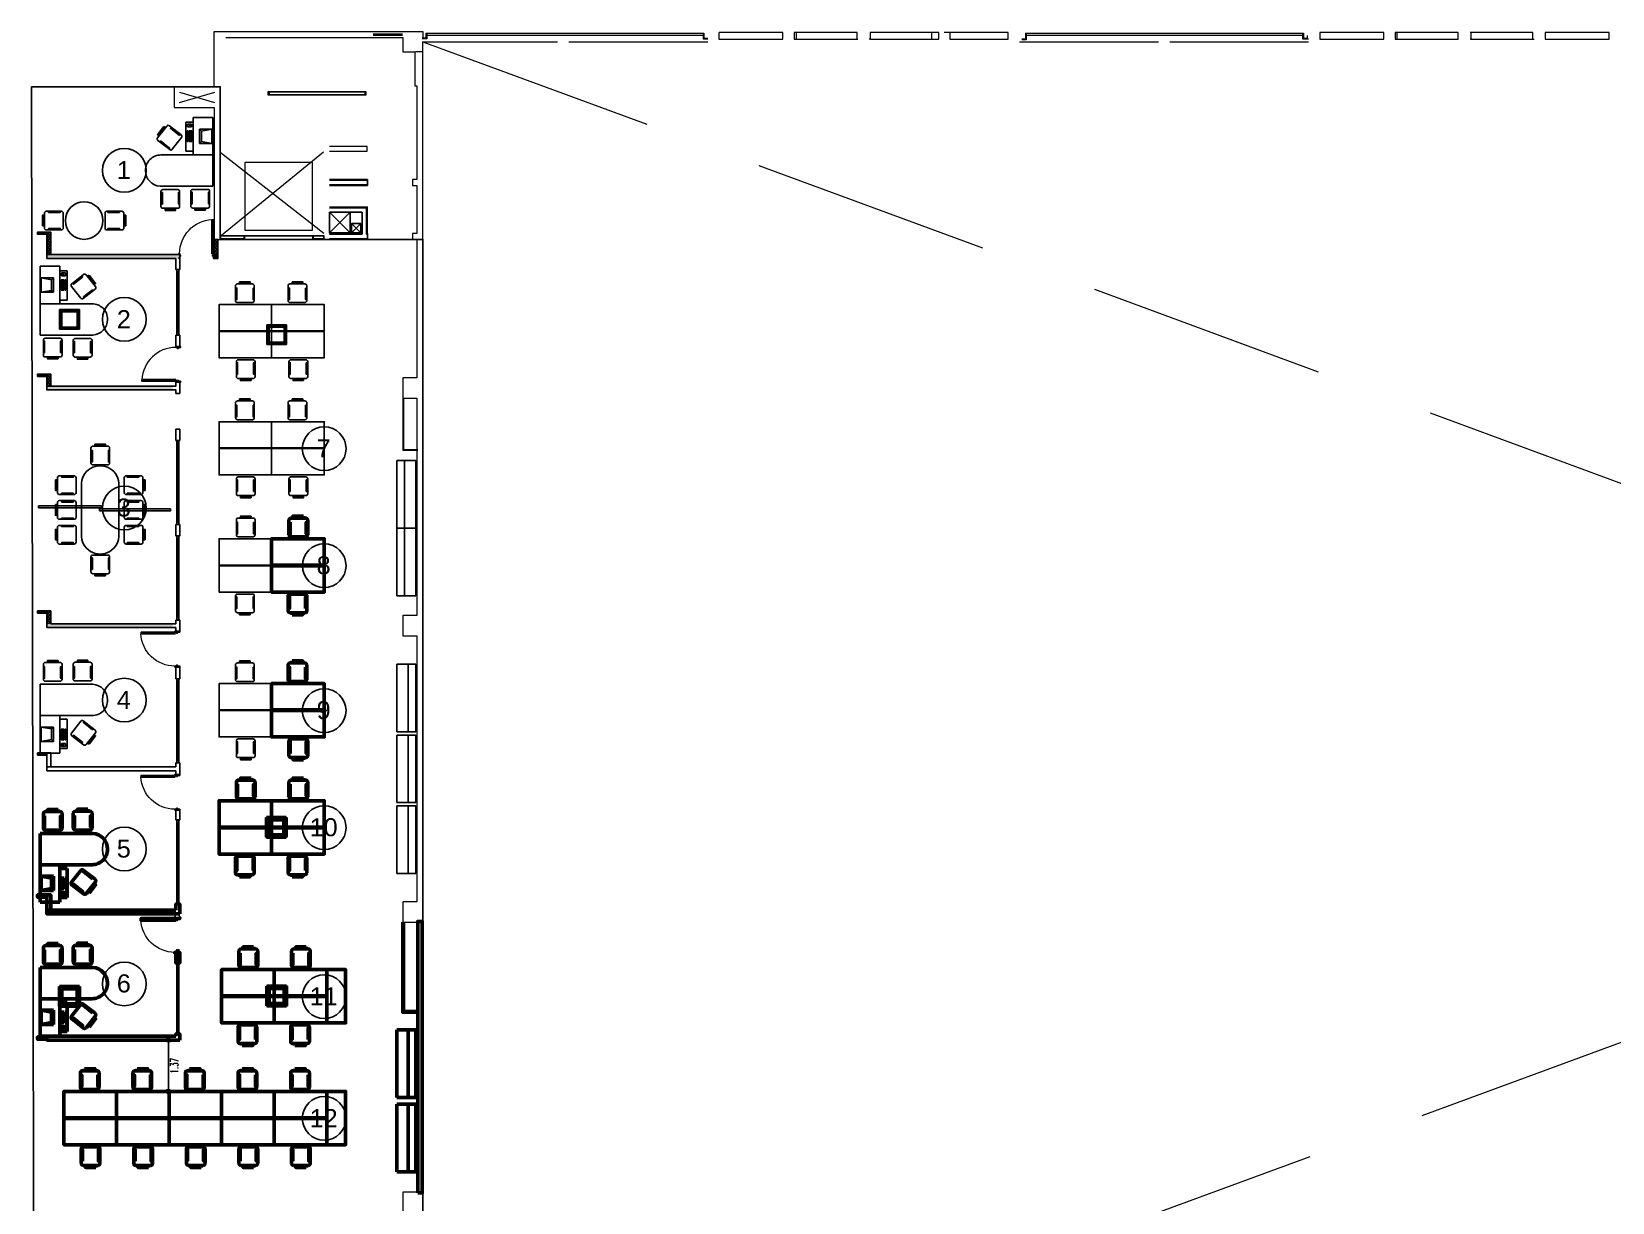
# Model space of a CAD drawing. Header units: millimetres. Extents: x 38 to 157, y 84 to 150.
# Drawn here: x 38 to 80.09, y 119.2 to 150.36 of the extents above; entities that cross this region are included whole.
import ezdxf

# ---------------------------------------------------------------- set-up
doc = ezdxf.new("R2010")
doc.units = ezdxf.units.MM
doc.linetypes.add('HIDDEN', pattern=[9.525, 6.35, -3.175])
doc.layers.add('CARPINTERIA', color=252, linetype='Continuous')
doc.layers.add('IRI-OCASA-Layout R 9$0$OCA_Mobiliario', color=252, linetype='Continuous')
for name, color, linetype, lineweight in [('Durlock', 252, 'Continuous', 50), ('OCASA_TODAS_r08$0$CERRAMIENTO CHAPA', 252, 'Continuous', 20), ('OCASA_TODAS_r08$0$LINEA_DE_PROYECCION', 252, 'HIDDEN', 15), ('OCASA_TODAS_r08$0$MURO BLOQUE CEMENTO 18', 252, 'Continuous', 20), ('OCASA_TODAS_r08$0$PASES ASCENSORES', 252, 'Continuous', 15), ('OCASA_TODAS_r08$0$REVOQUES', 251, 'Continuous', 15), ('OCASA_TODAS_r08$0$VENTANAS', 251, 'Continuous', 15), ('PIR13A-P-XREF-01-Apoyo$0$20-CARPINTERIAS BATIENTE', 251, 'Continuous', 9)]:
    doc.layers.add(name, color=color, linetype=linetype, lineweight=lineweight)
doc.styles.add('COTAS', font='romans.shx', dxfattribs={"width": 0.7})
doc.styles.add('IRI-OCASA-Layout R 9$0$Standard', font='arial.ttf')
doc.dimstyles.new('COTA-I-100', dxfattribs={"dimtxt": 0.2, "dimasz": 0.06, "dimexe": 0, "dimexo": 0, "dimgap": 0.04, "dimtad": 0, "dimzin": 4, "dimdsep": 46, "dimtxsty": 'COTAS', "dimblk": 'M2_COTA', "dimcen": 0.06, "dimclrd": 1, "dimclre": 251, "dimclrt": 2, "dimadec": 0, "dimazin": 0, "dimtfac": 1, "dimtmove": 0, "dimatfit": 3, "dimldrblk": 'M2_COTA', "dimfxl": 0, "dimtvp": -0.8, "dimtolj": 1, "dimtzin": 0, "dimarcsym": 0})

# ---------------------------------------------------------------- blocks, each defined once
blk = doc.blocks.new('IRI-OCASA-Layout R 9$0$OCA_puesto gerente')
at = {"color": 253}
for p, q in [((0, 2.4735), (0, 1.4745)), ((0.5292, 2.4735), (0, 2.4735)), ((0.026144, 2.161848), (0.026144, 1.780848)), ((0.305545, 2.111048), (0.026144, 2.161848)), ((0.356345, 2.161848), (0.026144, 2.161848)), ((0.356345, 2.161848), (0.305545, 2.111048)), ((0.305545, 1.831648), (0.305545, 2.111048)), ((0.356345, 1.780848), (0.356345, 2.161848)), ((0.5292, 1.4745), (0.5292, 2.4735)), ((0.5292, 2.34927), (0.719485, 2.34927)), ((0.55734, 2.116405), (0.63354, 2.116405)), ((0.55734, 1.837005), (0.55734, 2.116405)), ((0.572581, 2.220396), (0.572581, 2.296596)), ((0.572581, 2.296596), (0.674181, 2.296596)), ((0.674181, 2.220396), (0.572581, 2.220396)), ((0.58274, 1.837005), (0.58274, 2.116405)), ((0.597981, 2.233096), (0.597981, 2.283896)), ((0.597981, 2.283896), (0.623381, 2.283896)), ((0.597981, 2.258496), (0.623381, 2.258496)), ((0.623381, 2.233096), (0.597981, 2.233096)), ((0.60814, 2.116405), (0.60814, 1.837005)), ((0.623381, 2.283896), (0.623381, 2.233096)), ((0.63354, 2.116405), (0.63354, 1.837005)), ((0.65894, 2.116405), (0.68434, 2.116405)), ((0.65894, 1.837005), (0.65894, 2.116405)), ((0.674181, 2.296596), (0.674181, 2.220396)), ((0.68434, 2.116405), (0.68434, 1.837005)), ((0.719485, 2.34927), (0.719485, 1.572094)), ((0.843753, 2.009432), (1.156759, 2.254286)), ((1.226948, 2.245711), (1.472357, 1.931996)), ((0.026144, 1.780848), (0.305545, 1.831648)), ((0.026144, 1.780848), (0.356345, 1.780848)), ((0.305545, 1.831648), (0.356345, 1.780848)), ((0.63354, 1.837005), (0.55734, 1.837005)), ((0.68434, 1.837005), (0.65894, 1.837005)), ((1.080587, 1.625528), (0.835178, 1.939243)), ((1.463782, 1.861807), (1.150775, 1.616953)), ((0, 1.4745), (0.5292, 1.4745)), ((1.3836, 1.4745), (0, 1.4745)), ((0, 1.4745), (0, 0.6411)), ((0.5292, 1.572094), (0.719485, 1.572094)), ((1.7952, 1.059702), (1.7952, 1.063102)), ((0, 0.6411), (1.404391, 0.6411)), ((0.08873, 0.111689), (0.08873, 0.509089)), ((0.13873, 0.559089), (0.53703, 0.559089)), ((0.58703, 0.509089), (0.58703, 0.111689)), ((0.884856, 0.1049), (0.884856, 0.5023)), ((0.934856, 0.5523), (1.333156, 0.5523)), ((1.383156, 0.5023), (1.383156, 0.1049)), ((0.53703, 0.061689), (0.13873, 0.061689)), ((1.333156, 0.0549), (0.934856, 0.0549))]:
    blk.add_line(p, q, dxfattribs=at)
for points in [[(1.119735, 2.199042), (1.131257, 2.184313), (0.88961, 1.995281), (0.878088, 2.01001)], [(1.306357, 2.233303), (1.478999, 2.012608), (1.445367, 1.986298), (1.272725, 2.206994)], [(1.396414, 1.849735), (1.409537, 1.832958), (1.165764, 1.642263), (1.15264, 1.659039)], [(0.12073, 0.172189), (0.09943, 0.172189), (0.09943, 0.481689), (0.12073, 0.481689)], [(0.56633, 0.174889), (0.54763, 0.174889), (0.54763, 0.481689), (0.56633, 0.481689)], [(0.916856, 0.1654), (0.895556, 0.1654), (0.895556, 0.4749), (0.916856, 0.4749)], [(1.362456, 0.1681), (1.343756, 0.1681), (1.343756, 0.4749), (1.362456, 0.4749)], [(0.47833, 0.006789), (0.19813, 0.006789), (0.19813, 0.049489), (0.47833, 0.049489)], [(1.274456, 0), (0.994256, 0), (0.994256, 0.0427), (1.274456, 0.0427)]]:
    blk.add_lwpolyline(points, close=True, dxfattribs=at)
for centre, radius, start, end in [((1.187566, 2.214904), 0.05, 38.034833, 128.034833), ((0.87456, 1.97005), 0.05, 128.034833, 218.034833), ((1.432975, 1.901189), 0.05, 308.034833, 38.034833), ((1.119968, 1.656335), 0.05, 218.034833, 308.034833), ((1.386346, 1.065648), 0.408861, 359.643216, 90.384836), ((1.374057, 1.062211), 0.422202, 274.120115, 359.595756), ((0.13873, 0.509089), 0.05, 90, 180), ((0.53703, 0.509089), 0.05, 0, 90), ((0.934856, 0.5023), 0.05, 90, 180), ((1.333156, 0.5023), 0.05, 0, 90), ((0.13873, 0.111689), 0.05, 180, 270), ((0.53703, 0.111689), 0.05, 270, 0), ((0.934856, 0.1049), 0.05, 180, 270), ((1.333156, 0.1049), 0.05, 270, 0)]:
    blk.add_arc(centre, radius, start, end, dxfattribs=at)
blk = doc.blocks.new('IRI-OCASA-Layout R 9$1$OCA_SILLA')
at = {"linetype": 'Continuous'}
for p, q in [((0.0549, 0.05), (0.0549, 0.4483)), ((0.1049, 0.4983), (0.5023, 0.4983)), ((0.5523, 0.4483), (0.5523, 0.05)), ((0.5023, 0), (0.1049, 0))]:
    blk.add_line(p, q, dxfattribs=at)
for points in [[(0.1654, 0.4663), (0.1654, 0.4876), (0.4749, 0.4876), (0.4749, 0.4663)], [(0, 0.1087), (0, 0.3889), (0.0427, 0.3889), (0.0427, 0.1087)], [(0.1681, 0.0207), (0.1681, 0.0394), (0.4749, 0.0394), (0.4749, 0.0207)]]:
    blk.add_lwpolyline(points, close=True, dxfattribs=at)
for centre, start, end in [((0.1049, 0.4483), 90, 180), ((0.5023, 0.4483), 0, 90), ((0.1049, 0.05), 180, 270), ((0.5023, 0.05), 270, 0)]:
    blk.add_arc(centre, 0.05, start, end, dxfattribs=at)
blk = doc.blocks.new('IRI-OCASA-Layout R 9$0$OCA_mesa reunion')
for p, q in [((338.734055, 231.62692), (338.734055, 232.92692)), ((339.734055, 232.92692), (339.734055, 231.62692))]:
    blk.add_line(p, q)
for centre, start, end in [((339.234055, 232.951313), 357.206915, 182.793085), ((339.234055, 231.602526), 177.206915, 2.793085)]:
    blk.add_arc(centre, 0.500595, start, end)
at = {"xscale": -1}
for p, rotation in [((339.483205, 234.02922), 90), ((338.040849, 233.185229), 180)]:
    blk.add_blockref('IRI-OCASA-Layout R 9$1$OCA_SILLA', p, dxfattribs=dict(at, rotation=rotation))
for p, rotation in [((340.42726, 233.185229), 180), ((339.483205, 230.52462), 90)]:
    blk.add_blockref('IRI-OCASA-Layout R 9$1$OCA_SILLA', p, dxfattribs=dict(rotation=rotation))
for p in [(338.040849, 232.02777), (338.040849, 231.368611)]:
    blk.add_blockref('IRI-OCASA-Layout R 9$1$OCA_SILLA', p)
for p in [(340.42726, 232.02777), (340.42726, 231.368611)]:
    blk.add_blockref('IRI-OCASA-Layout R 9$1$OCA_SILLA', p, dxfattribs=at)
blk = doc.blocks.new('IRI-OCASA-Layout R 9$0$OCA_biblioteca')
for p, q in [((0.5, 1.8), (0, 1.8)), ((0, 1.8), (0, 0)), ((0.2, 1.8), (0.2, 0)), ((0.5, 0), (0.5, 1.8)), ((0, 0), (0.5, 0))]:
    blk.add_line(p, q)
blk = doc.blocks.new('IRI-OCASA-Layout R 9$0$OCA_SILLA')
at = {"linetype": 'Continuous'}
for p, q in [((0.0549, 0.05), (0.0549, 0.4483)), ((0.1049, 0.4983), (0.5023, 0.4983)), ((0.5523, 0.4483), (0.5523, 0.05)), ((0.5023, 0), (0.1049, 0))]:
    blk.add_line(p, q, dxfattribs=at)
for points in [[(0.1654, 0.4663), (0.1654, 0.4876), (0.4749, 0.4876), (0.4749, 0.4663)], [(0, 0.1087), (0, 0.3889), (0.0427, 0.3889), (0.0427, 0.1087)], [(0.1681, 0.0207), (0.1681, 0.0394), (0.4749, 0.0394), (0.4749, 0.0207)]]:
    blk.add_lwpolyline(points, close=True, dxfattribs=at)
for centre, start, end in [((0.1049, 0.4483), 90, 180), ((0.5023, 0.4483), 0, 90), ((0.1049, 0.05), 180, 270), ((0.5023, 0.05), 270, 0)]:
    blk.add_arc(centre, 0.05, start, end, dxfattribs=at)
blk = doc.blocks.new('IRI-OCASA-Layout R 9$0$OCA_ESCRITORIO')
blk.add_lwpolyline([(0, 1.406141), (0, 0.706141), (1.4, 0.706141), (1.4, 1.406141)], close=True)
at = {"rotation": 90}
blk.add_blockref('IRI-OCASA-Layout R 9$0$OCA_SILLA', (0.961163, 0.100303), dxfattribs=at)
blk = doc.blocks.new('PF_2')
at = {"layer": 'CARPINTERIA'}
for p, q in [((-0.06, 0.07), (-0.06, 2.17, -0.000008)), ((-0.033287, 2.17, -0.000002), (-0.033287, 0.07, 0.000009)), ((-0.030287, 2.17, -0.000002), (-0.030287, 0.07)), ((-0.027287, 2.17, -0.000002), (-0.027287, 0.07, 0.000009)), ((0, 2.17, -0.000008), (0, 0.07, 0.000002))]:
    blk.add_line(p, q, dxfattribs=at)
at = {"layer": 'CARPINTERIA', "color": 1, "elevation": -0.000008}
for points in [[(0, 2.17), (0, 2.24), (-0.06, 2.24), (-0.06, 2.17)], [(-0.005, 2.175), (-0.005, 2.235), (-0.055, 2.235), (-0.055, 2.175)]]:
    blk.add_lwpolyline(points, close=True, dxfattribs=at)
at = {"layer": 'CARPINTERIA', "color": 1}
for points in [[(0, 0), (0, 0.07), (-0.06, 0.07), (-0.06, 0)], [(-0.005, 0.005), (-0.005, 0.065), (-0.055, 0.065), (-0.055, 0.005)]]:
    blk.add_lwpolyline(points, close=True, dxfattribs=at)
blk = doc.blocks.new('PF_1')
at = {"layer": 'CARPINTERIA'}
for p, q in [((-0.06, -0.07, 0.000008), (-0.06, -1.684945)), ((-0.033, -1.684945, 0.000008), (-0.033, -0.07, 0.000008)), ((-0.03, -1.684945), (-0.03, -0.07, 0.000008)), ((-0.027, -1.684945, 0.000008), (-0.027, -0.07, 0.000008)), ((0, -0.07, 0.000008), (0, -1.684945))]:
    blk.add_line(p, q, dxfattribs=at)
at = {"layer": 'CARPINTERIA', "color": 1}
for points in [[(0, 0), (0, -0.07), (-0.06, -0.07), (-0.06, 0)], [(-0.005, -0.005), (-0.005, -0.065), (-0.055, -0.065), (-0.055, -0.005)], [(0, -1.684945), (0, -1.754945), (-0.06, -1.754945), (-0.06, -1.684945)], [(-0.005, -1.689945), (-0.005, -1.749945), (-0.055, -1.749945), (-0.055, -1.689945)]]:
    blk.add_lwpolyline(points, close=True, dxfattribs=at)
blk = doc.blocks.new('*U28')
blk.add_lwpolyline([(25, 10), (25, 910), (70, 910), (70, 10)], close=True)
for points in [[(0, -15), (0, 10), (25, 10), (25, -35), (50, -35), (50, -60), (25, -60), (25, -120), (0, -120), (0, -95)], [(950, -15), (950, 10), (925, 10), (925, -35), (900, -35), (900, -60), (925, -60), (925, -120), (950, -120), (950, -95)]]:
    blk.add_lwpolyline(points)
at = {"layer": 'PIR13A-P-XREF-01-Apoyo$0$20-CARPINTERIAS BATIENTE'}
blk.add_arc((23.7975, 9.5475), 902.5, 0, 87.284973, dxfattribs=at)
blk = doc.blocks.new('*U36')
for p, q in [((0.525, 0.0625), (0, 0.0625)), ((0, -0.4625), (0, 0.0625)), ((0.036, 0.0265), (0, 0.0265)), ((0, 0.025), (0, 0.0265)), ((0.0375, 0.025), (0, 0.025)), ((0.036, 0.0265), (0.036, 0.0625)), ((0.036, 0.0625), (0.0375, 0.0625)), ((0.0375, 0.025), (0.0375, 0.0625)), ((0.4875, 0.025), (0.0375, 0.025)), ((0.4875, 0.025), (0.0375, 0.025)), ((0.0375, -0.425), (0.0375, 0.025)), ((0.465, 0.0025), (0.06, 0.0025)), ((0.06, 0.0025), (0.06, -0.4025)), ((0.465, 0.0025), (0.465, -0.4025)), ((0.489, 0.0625), (0.4875, 0.0625)), ((0.4875, 0.025), (0.4875, 0.0625)), ((0.4875, -0.425), (0.4875, 0.025)), ((0.4875, 0.025), (0.525, 0.025)), ((0.489, 0.0265), (0.489, 0.0625)), ((0.489, 0.0265), (0.525, 0.0265)), ((0.525, -0.4625), (0.525, 0.0625)), ((0.525, 0.025), (0.525, 0.0265)), ((0.465, -0.4025), (0.06, -0.4025)), ((0, -0.425), (0.0375, -0.425)), ((0, -0.425), (0, -0.4265)), ((0, -0.4265), (0.036, -0.4265)), ((0, -0.4625), (0.525, -0.4625)), ((0.036, -0.4625), (0.036, -0.4265)), ((0.036, -0.4625), (0.0375, -0.4625)), ((0.0375, -0.425), (0.4875, -0.425)), ((0.0375, -0.4625), (0.0375, -0.425)), ((0.4875, -0.4625), (0.4875, -0.425)), ((0.525, -0.425), (0.4875, -0.425)), ((0.489, -0.4625), (0.4875, -0.4625)), ((0.489, -0.4625), (0.489, -0.4265)), ((0.525, -0.4265), (0.489, -0.4265)), ((0.525, -0.425), (0.525, -0.4265))]:
    blk.add_line(p, q)
for centre, radius in [((0.01875, 0.04375), 0.00525), ((0.2625, 0.01375), 0.00375), ((0.50625, 0.04375), 0.00525), ((0.04875, -0.2), 0.00375), ((0.2625, -0.41375), 0.00375), ((0.47625, -0.2), 0.00375), ((0.01875, -0.44375), 0.00525), ((0.50625, -0.44375), 0.00525)]:
    blk.add_circle(centre, radius)
blk = doc.blocks.new('M2_COTA')
for p, q in [((-1, 0), (1, 0)), ((0, 1), (0, -1))]:
    blk.add_line(p, q)
at = {"const_width": 0.2}
blk.add_lwpolyline([(-1, -1), (1, 1)], dxfattribs=at)
blk = doc.blocks.new('*D38')
at = {"layer": 'Defpoints', "color": 0}
for p in [(41.50559, 123.521778), (41.50559, 122.152548), (41.639817, 122.152548)]:
    blk.add_point(p, dxfattribs=at)
at = {"layer": 'Durlock', "color": 251, "lineweight": -2}
for p, q in [((41.50559, 123.521778), (41.639817, 123.521778)), ((41.50559, 122.152548), (41.639817, 122.152548))]:
    blk.add_line(p, q, dxfattribs=at)
at = {"layer": 'Durlock', "color": 1, "lineweight": -2}
blk.add_line((41.639817, 123.461778), (41.639817, 122.212548), dxfattribs=at)
at = {"layer": 'Durlock', "color": 1, "lineweight": -2, "xscale": 0.06, "yscale": 0.06, "zscale": 0.06}
for p, rotation in [((41.639817, 123.521778), 90), ((41.639817, 122.152548), 270)]:
    blk.add_blockref('M2_COTA', p, dxfattribs=dict(at, rotation=rotation))
at = {"layer": 'Durlock', "color": 2, "insert": (41.799817, 122.837163), "char_height": 0.2, "attachment_point": 5, "rotation": 90, "style": 'COTAS'}
blk.add_mtext('\\A1;1.37', dxfattribs=at)

msp = doc.modelspace()

# ---------------------------------------------------------------- hatches: boundary and pattern name
at = {"layer": 'Durlock'}
h = msp.add_hatch(dxfattribs=at)
h.set_pattern_fill('ANGLE', color=256)
h.set_pattern_definition([(0, (47.15, 105.371), (0, 6.985), [5.08, -1.905]), (90, (47.15, 105.371), (-6.985, 4e-16), [5.08, -1.905])])
h.paths.add_polyline_path([(41.84245, 127.13923), (41.94245, 127.13923), (41.94245, 126.87923), (38.407607, 126.87923), (38.407607, 126.97923), (41.84245, 126.97923)])
at = {"layer": 'IRI-OCASA-Layout R 9$0$OCA_Mobiliario'}
h = msp.add_hatch(dxfattribs=at)
h.set_pattern_fill('HONEY', color=256, scale=0.01, angle=270)
h.set_pattern_definition([(270, (-91.616898, 138.81646), (0.0274963065, -0.047625), [0.03175, -0.0635]), (30, (-91.616898, 138.81646), (0.0274963066, 0.047625), [0.03175, -0.0635]), (330, (-91.616898, 138.81646), (0.054992613, -1e-10), [-0.0635, 0.03175])])
h.paths.add_polyline_path([(38.407592, 145.025178), (38.507592, 145.025178), (38.507607, 144.424781), (38.407607, 144.424781)])
h = msp.add_hatch(dxfattribs=at)
h.set_pattern_fill('HONEY', color=256, scale=0.01, angle=270)
h.set_pattern_definition([(270, (-87.165038, 138.9112), (0.0274963065, -0.047625), [0.03175, -0.0635]), (30, (-87.165038, 138.9112), (0.0274963066, 0.047625), [0.03175, -0.0635]), (330, (-87.165038, 138.9112), (0.054992613, -1e-10), [-0.0635, 0.03175])])
h.paths.add_polyline_path([(42.859467, 144.829411), (42.959467, 144.829411), (42.959467, 144.324781), (42.859467, 144.324781)])
h = msp.add_hatch(dxfattribs=at)
h.set_pattern_fill('HONEY', color=256, scale=0.01)
h.set_pattern_definition([(0, (47.149998, 14.300276), (0.047625, 0.0274963065), [0.03175, -0.0635]), (120, (47.149998, 14.300276), (-0.047625, 0.0274963066), [0.03175, -0.0635]), (60, (47.149998, 14.300276), (1e-10, 0.054992613), [-0.0635, 0.03175])])
h.paths.add_polyline_path([(38.407607, 144.324781), (38.407607, 144.424781), (41.94245, 144.424781), (41.94245, 144.324781)])
h = msp.add_hatch(dxfattribs=at)
h.set_pattern_fill('HONEY', color=256, scale=0.01)
h.set_pattern_definition([(0, (51.3079, 14.300276), (0.047625, 0.0274963065), [0.03175, -0.0635]), (120, (51.3079, 14.300276), (-0.047625, 0.0274963066), [0.03175, -0.0635]), (60, (51.3079, 14.300276), (1e-10, 0.054992613), [-0.0635, 0.03175])])
h.paths.add_polyline_path([(42.859467, 144.324781), (42.859467, 144.424781), (42.959467, 144.424781), (42.959467, 144.324781)])
h = msp.add_hatch(dxfattribs=at)
h.set_pattern_fill('HONEY', color=256, scale=0.01, angle=270)
h.set_pattern_definition([(270, (-91.616898, 135.31646), (0.0274963065, -0.047625), [0.03175, -0.0635]), (30, (-91.616898, 135.31646), (0.0274963066, 0.047625), [0.03175, -0.0635]), (330, (-91.616898, 135.31646), (0.054992613, -1e-10), [-0.0635, 0.03175])])
h.paths.add_polyline_path([(38.407592, 141.244578), (38.507592, 141.244578), (38.507607, 140.924781), (38.407607, 140.924781)])
h = msp.add_hatch(dxfattribs=at)
h.set_pattern_fill('HONEY', color=256, scale=0.01)
h.set_pattern_definition([(0, (47.149998, 10.800276), (0.047625, 0.0274963065), [0.03175, -0.0635]), (120, (47.149998, 10.800276), (-0.047625, 0.0274963066), [0.03175, -0.0635]), (60, (47.149998, 10.800276), (1e-10, 0.054992613), [-0.0635, 0.03175])])
h.paths.add_polyline_path([(38.407607, 140.824781), (38.407607, 140.924781), (41.757622, 140.924781), (41.757622, 140.824781)])
h = msp.add_hatch(dxfattribs=at)
h.set_pattern_fill('HONEY', color=256, scale=0.01, angle=270)
h.set_pattern_definition([(270, (-91.616898, 128.98991), (0.0274963065, -0.047625), [0.03175, -0.0635]), (30, (-91.616898, 128.98991), (0.0274963066, 0.047625), [0.03175, -0.0635]), (330, (-91.616898, 128.98991), (0.054992613, -1e-10), [-0.0635, 0.03175])])
edge = h.paths.add_edge_path()
edge.add_line((38.407607, 134.59823), (38.407592, 134.943578))
edge.add_line((38.407592, 134.943578), (38.507592, 134.943578))
edge.add_line((38.507592, 134.943578), (38.507607, 134.59823))
h = msp.add_hatch(dxfattribs=at)
h.set_pattern_fill('HONEY', color=256, scale=0.01)
h.set_pattern_definition([(0, (47.149998, 4.473726), (0.047625, 0.0274963065), [0.03175, -0.0635]), (120, (47.149998, 4.473726), (-0.047625, 0.0274963066), [0.03175, -0.0635]), (60, (47.149998, 4.473726), (1e-10, 0.054992613), [-0.0635, 0.03175])])
h.paths.add_polyline_path([(38.407607, 134.498231), (38.407607, 134.598231), (41.757622, 134.598231), (41.757622, 134.498231)])

# ---------------------------------------------------------------- linework, layer by layer
at = {"color": 7}
for centre in [(40.467241, 146.668198, -0.000016), (40.467241, 142.70074, -0.000016), (45.788843, 139.261487, -0.000016), (40.467241, 137.680375, -0.000016), (45.78914, 136.144353, -0.000016), (40.467241, 132.568046, -0.000016), (45.788547, 132.288712, -0.000016), (45.788843, 129.171578, -0.000016), (40.467241, 128.603664, -0.000016), (40.467241, 125.01547, -0.000016), (45.788843, 124.676913, -3.545105), (45.788843, 121.435377, -3.545105)]:
    msp.add_circle(centre, 0.582062, dxfattribs=at)
at = {"layer": 'Defpoints', "color": 6, "elevation": -0.000008}
msp.add_lwpolyline([(37.999114, 148.893804), (43.022428, 148.893804), (43.022428, 144.829411), (48.419477, 144.829409), (48.419477, 111.020907), (46.395756, 111.020907), (46.395756, 105.165207), (38.077607, 105.165207)], close=True, dxfattribs=at)
at = {"layer": 'Durlock'}
for points, elevation in [([(38.407607, 127.382378), (38.407607, 127.322378), (38.157623, 127.322378), (38.157623, 127.382378)], -0.000008), ([(38.407607, 127.362378), (38.407607, 127.342378), (38.157623, 127.342378), (38.157623, 127.362378)], -0.000008), ([(38.407607, 127.382378), (38.507607, 127.382378), (38.507607, 126.97923), (38.407607, 126.97923)], -0.000008), ([(41.84245, 125.82973), (41.94245, 125.82973), (41.94245, 125.56973), (41.84245, 125.56973)], -0.000016), ([(45.857326, 125.394084), (46.357326, 125.394084), (46.357326, 123.976913), (45.857326, 123.976913)], -3.545105), ([(38.407607, 123.601778), (38.407607, 123.541778), (38.157623, 123.541778), (38.157623, 123.601778)], -2.371687), ([(38.407607, 123.581778), (38.407607, 123.561778), (38.157623, 123.561778), (38.157623, 123.581778)], -2.371687), ([(45.857326, 120.735377), (46.357326, 120.735377), (46.357326, 122.152548), (45.857326, 122.152548)], -3.545105)]:
    msp.add_lwpolyline(points, close=True, dxfattribs=dict(at, elevation=elevation))
for points, elevation in [([(41.84245, 126.97923), (41.84245, 127.13923), (41.94245, 127.13923), (41.94245, 126.87923)], -0.000008), ([(41.757623, 126.87923), (38.407607, 126.87923), (38.407607, 126.97923), (41.757623, 126.97923)], -0.000008), ([(41.757623, 126.97923), (41.84245, 126.97923)], -0.000008), ([(41.757623, 126.87923), (41.94245, 126.87923)], -0.000008), ([(41.94245, 123.521778), (38.407607, 123.521778), (38.407607, 123.621778), (41.84245, 123.621778)], -2.371687), ([(41.84245, 123.621778), (41.84245, 123.681778), (41.94245, 123.681778), (41.94245, 123.521778)], -2.371687)]:
    msp.add_lwpolyline(points, dxfattribs=dict(at, elevation=elevation))
for points in [[(47.879244, 126.659138), (47.879244, 124.259138), (48.279154, 124.259138)], [(47.899244, 126.659138), (47.899244, 124.279138), (48.279154, 124.279138)]]:
    msp.add_lwpolyline(points, dxfattribs=at)
msp.add_lwpolyline([(48.279154, 119.450223), (48.399154, 119.450223), (48.399154, 126.67923), (48.279154, 126.67923)], close=True, dxfattribs=at)
at = {"layer": 'IRI-OCASA-Layout R 9$0$OCA_Mobiliario'}
for p, q in [((45.925979, 145.550917), (46.475979, 145.000917)), ((45.925979, 145.000917), (46.475979, 145.550917)), ((45.925979, 145.550917), (46.475979, 145.000917)), ((45.925979, 145.000917), (46.475979, 145.550917)), ((46.514051, 145.250917), (46.764051, 145.000917)), ((46.514051, 145.000917), (46.764051, 145.250917)), ((43.675469, 144.929421), (45.475508, 144.929421)), ((43.675518, 144.829411), (45.475556, 144.829411)), ((45.776066, 144.929411), (45.495469, 144.929411)), ((45.775979, 144.849411), (45.495469, 144.849411)), ((41.94245, 141.02823, -0.000008), (41.84245, 141.02823, -0.000008)), ((41.84245, 141.024781, -0.000008), (41.84245, 140.924781, -0.000008)), ((41.94245, 140.72823, -0.000008), (41.94245, 141.02823, -0.000008)), ((41.84245, 140.72823, -0.000008), (41.94245, 140.72823, -0.000008))]:
    msp.add_line(p, q, dxfattribs=at)
for points in [[(45.926272, 146.404464), (46.942444, 146.404245), (46.942444, 146.284245), (45.926272, 146.284464)], [(46.942444, 146.264245), (45.926272, 146.264464)], [(45.926274, 146.424464), (46.942444, 146.424245)], [(46.942444, 146.424245), (46.942444, 146.264245)], [(46.935979, 144.989411), (46.935979, 145.690917), (45.925979, 145.690917)], [(46.942444, 144.969411), (46.915979, 144.969411), (46.915979, 145.670917), (45.925979, 145.670917)], [(45.925979, 145.550917), (46.795979, 145.550917), (46.795979, 144.969411), (45.925979, 144.969411)], [(43.029467, 144.929411), (43.655469, 144.929411), (43.655469, 144.849411), (43.029467, 144.849411), (43.029467, 144.929411)], [(45.502999, 144.929411), (45.482999, 144.929411), (45.482999, 144.829411), (45.853584, 144.829411), (46.942444, 144.829411), (46.942444, 144.989411)], [(45.495469, 144.849411), (45.495469, 144.929411), (45.776066, 144.929411), (45.776066, 144.849411), (45.495469, 144.849411)], [(45.925979, 144.849411), (46.942444, 144.849411)], [(46.942444, 144.989411), (46.935979, 144.989411)]]:
    msp.add_lwpolyline(points, dxfattribs=at)
for points in [[(45.925979, 145.550917), (46.475979, 145.550917), (46.475979, 145.000917), (45.925979, 145.000917)], [(45.925979, 145.550917), (46.475979, 145.550917), (46.475979, 145.000917), (45.925979, 145.000917)], [(46.514051, 145.250917), (46.764051, 145.250917), (46.764051, 145.000917), (46.514051, 145.000917)], [(42.859467, 144.829411), (42.959467, 144.829411), (42.959467, 144.324781), (42.859467, 144.324781)], [(41.843032, 133.44873), (41.943032, 133.44873), (41.943032, 133.13873), (41.843032, 133.13873)]]:
    msp.add_lwpolyline(points, close=True, dxfattribs=at)
for points, elevation in [([(38.407607, 145.025178), (38.407607, 144.965178), (38.157623, 144.965178), (38.157623, 145.025178)], -2.371687), ([(38.407607, 145.005178), (38.407607, 144.985178), (38.157623, 144.985178), (38.157623, 145.005178)], -2.371687), ([(38.407592, 145.025178), (38.507592, 145.025178), (38.507607, 144.424781), (38.407607, 144.424781)], -0.000008), ([(41.84245, 142.27823), (41.94245, 142.27823), (41.94245, 141.97823), (41.84245, 141.97823)], -0.000008), ([(38.407607, 141.244578), (38.407607, 141.184578), (38.157623, 141.184578), (38.157623, 141.244578)], -2.371687), ([(38.407607, 141.224578), (38.407607, 141.204578), (38.157623, 141.204578), (38.157623, 141.224578)], -2.371687), ([(38.407592, 141.244578), (38.507592, 141.244578), (38.507607, 140.924781), (38.407607, 140.924781)], -0.000008), ([(41.84245, 139.77823), (41.94245, 139.77823), (41.94245, 139.47823), (41.84245, 139.47823)], -0.000008), ([(39.861317, 137.736506), (39.861317, 137.686506), (38.184724, 137.686506), (38.184724, 137.736506)], -0.000008), ([(41.699213, 137.657129), (41.699213, 137.607129), (39.806674, 137.607129), (39.806674, 137.657129)], -0.000008), ([(41.84245, 137.23823), (41.94245, 137.23823), (41.94245, 136.93823), (41.84245, 136.93823)], -0.000008), ([(38.407607, 134.943578), (38.407607, 134.883578), (38.157623, 134.883578), (38.157623, 134.943578)], -2.371687), ([(38.407607, 134.923578), (38.407607, 134.903578), (38.157623, 134.903578), (38.157623, 134.923578)], -2.371687), ([(38.407592, 131.162978), (38.407592, 131.102978), (38.157607, 131.102978), (38.157607, 131.162978)], -0.000008), ([(38.407592, 131.142978), (38.407592, 131.122978), (38.157607, 131.122978), (38.157607, 131.142978)], -0.000008), ([(38.407592, 131.162978), (38.507592, 131.162978), (38.507607, 130.78873), (38.407607, 130.78873)], -0.000008), ([(41.84245, 129.63923), (41.94245, 129.63923), (41.94245, 129.37923), (41.84245, 129.37923)], -0.000016)]:
    msp.add_lwpolyline(points, close=True, dxfattribs=dict(at, elevation=elevation))
at = {"layer": 'IRI-OCASA-Layout R 9$0$OCA_Mobiliario', "elevation": -0.000008}
for points in [[(41.84245, 144.324781), (38.407607, 144.324781), (38.407607, 144.424781), (41.94245, 144.424781), (41.94245, 144.324781)], [(41.94245, 144.324781), (41.94245, 144.033176), (41.84245, 144.033176), (41.84245, 144.324781)], [(41.757623, 140.924781), (41.84245, 140.924781), (41.84245, 141.02823)], [(41.757623, 140.824781), (38.407607, 140.824781), (38.407607, 140.924781), (41.757623, 140.924781)], [(41.757623, 140.824781), (41.84245, 140.824781), (41.84245, 140.72823)], [(38.407607, 134.59823), (38.407592, 134.943578), (38.507592, 134.943578), (38.507607, 134.59823)], [(41.84245, 134.49823), (41.84245, 134.39873), (41.94245, 134.39873), (41.94245, 134.69823), (41.84245, 134.69823), (41.84245, 134.59823)], [(41.84245, 134.49823), (38.407607, 134.49823), (38.407607, 134.59823)], [(38.507607, 134.59823), (41.84245, 134.59823)], [(41.84245, 130.68873), (41.84245, 130.58923), (41.94245, 130.58923), (41.94245, 130.89873), (41.84245, 130.89873), (41.84245, 130.78873)], [(41.84245, 130.68873), (38.407607, 130.68873), (38.407607, 130.78873), (41.84245, 130.78873)]]:
    msp.add_lwpolyline(points, dxfattribs=at)
at = {"layer": 'IRI-OCASA-Layout R 9$0$OCA_Mobiliario'}
msp.add_circle((39.396851, 145.33096, -0.000016), 0.5, dxfattribs=at)
at = {"layer": 'OCASA_TODAS_r08$0$CERRAMIENTO CHAPA'}
for p, q in [((48.499358, 150.318681), (55.899881, 150.318681)), ((48.519358, 150.268681), (55.879881, 150.268681)), ((64.458847, 150.318682), (71.858871, 150.318682)), ((64.478847, 150.268682), (71.838871, 150.268682)), ((48.399625, 150.090784), (51.999671, 150.090782)), ((52.299671, 150.090782), (55.999791, 150.09078)), ((64.299791, 150.090785), (67.999622, 150.090783)), ((68.299622, 150.090783), (71.999791, 150.090781))]:
    msp.add_line(p, q, dxfattribs=at)
for points in [[(48.519358, 150.318681), (48.519358, 150.168735), (48.399539, 150.168735)], [(48.499358, 150.318681), (48.499358, 150.188735), (48.399539, 150.188735)], [(55.879881, 150.318681), (55.879881, 150.168735), (55.999791, 150.168735)], [(55.899881, 150.318681), (55.899881, 150.188735), (55.999791, 150.188735)], [(64.478847, 150.318682), (64.478847, 150.140795), (64.358847, 150.140795)], [(64.458847, 150.318682), (64.458847, 150.160795), (64.358847, 150.160795)], [(71.838871, 150.318682), (71.838871, 150.168737), (71.958871, 150.168737)], [(71.858871, 150.318682), (71.858871, 150.188737), (71.958871, 150.188737)]]:
    msp.add_lwpolyline(points, dxfattribs=at)
at = {"layer": 'OCASA_TODAS_r08$0$LINEA_DE_PROYECCION'}
for p, q in [((48.419479, 150.090784), (151.873201, 111.970037)), ((152.507328, 149.94123), (48.526161, 111.78975))]:
    msp.add_line(p, q, dxfattribs=at)
at = {"layer": 'OCASA_TODAS_r08$0$MURO BLOQUE CEMENTO 18'}
for p, q in [((61.96887, 150.158435), (61.96887, 150.338558)), ((71.958871, 150.258684), (71.958871, 150.168737)), ((74.358871, 150.158558), (74.358871, 150.338558)), ((48.21996, 149.834673), (48.39996, 149.834673)), ((59.981578, 150.158402), (59.999761, 150.158402)), ((60.321574, 150.158558), (60.299761, 150.158558)), ((71.958871, 150.168737), (71.999791, 150.168737)), ((76.321574, 150.158558), (76.299761, 150.158558)), ((77.96887, 150.158525), (77.999432, 150.158525))]:
    msp.add_line(p, q, dxfattribs=at)
for points in [[(56.299881, 150.338398), (56.299881, 150.158398), (57.998652, 150.158398), (57.998652, 150.338398), (56.306277, 150.338398)], [(58.299431, 150.158402), (59.981578, 150.158402), (59.981578, 150.338402), (58.299431, 150.338402)], [(58.299431, 150.3384), (58.299431, 150.158402)], [(58.358871, 150.3384), (58.358871, 150.158402)], [(60.321574, 150.338558), (60.321574, 150.158558), (62.149431, 150.158431), (62.149431, 150.338558), (60.321574, 150.338558)], [(62.449431, 150.338558), (62.449431, 150.158558), (63.999102, 150.158558), (63.999102, 150.338558), (62.298652, 150.338558)], [(72.299102, 150.338526), (72.299102, 150.158526), (73.998653, 150.158525), (73.998653, 150.338525), (72.299102, 150.338526)], [(74.298653, 150.338558), (74.298653, 150.158558), (75.981578, 150.15848), (75.981578, 150.33848), (74.298653, 150.338558)], [(76.321574, 150.338558), (76.321574, 150.158558), (77.96887, 150.158525), (77.96887, 150.338525), (76.298982, 150.338558)], [(78.298653, 150.338525), (78.298653, 150.158525), (79.998989, 150.158558), (79.998989, 150.338558), (78.298653, 150.338525)]]:
    msp.add_lwpolyline(points, dxfattribs=at)
at = {"layer": 'OCASA_TODAS_r08$0$PASES ASCENSORES'}
for p, q in [((43.022428, 147.150708), (45.775979, 144.99974)), ((45.769391, 147.150708), (43.059016, 144.929715))]:
    msp.add_line(p, q, dxfattribs=at)
for points in [[(41.93752, 148.752603), (42.872428, 148.477603)], [(41.93752, 148.477603), (42.874467, 148.752506)]]:
    msp.add_lwpolyline(points, dxfattribs=at)
msp.add_lwpolyline([(43.675469, 145.080043), (45.475469, 145.080043), (45.475469, 146.880043), (43.675469, 146.880043)], close=True, dxfattribs=at)
at = {"layer": 'OCASA_TODAS_r08$0$REVOQUES'}
for p, q in [((44.299691, 148.669769), (44.299691, 148.769768)), ((44.319691, 148.689769), (44.319691, 148.749768))]:
    msp.add_line(p, q, dxfattribs=at)
for points in [[(42.857573, 148.892603), (42.857573, 150.359773), (48.419358, 150.360053), (48.419358, 150.188735)], [(43.172428, 150.19967), (47.879358, 150.19967), (47.879358, 149.820951), (48.199358, 149.820951), (48.199358, 148.920951), (48.259244, 148.920951), (48.259244, 146.424245), (48.139244, 146.424245), (48.139244, 146.264245), (48.259244, 146.264245), (48.259244, 144.989411), (48.139244, 144.989411), (48.139244, 144.829411), (48.259244, 144.829411), (48.259244, 141.144688), (47.879244, 141.144688), (47.879244, 140.604688), (48.259244, 140.604688), (48.259244, 134.818138), (47.879244, 134.818138), (47.879244, 134.278138), (48.259134, 134.278138), (48.259147, 127.199138), (47.879287, 127.199138), (47.879244, 126.659138), (48.259189, 126.659138), (48.259189, 119.47013), (47.879244, 119.47013), (47.879244, 118.93013)], [(48.259244, 150.15191), (48.259244, 150.151829)], [(48.286071, 150.178656), (48.285991, 150.178656)], [(48.419464, 112.889729), (48.419479, 150.090784)], [(42.857573, 148.892603), (41.79752, 148.892603), (41.79752, 148.337603), (42.859467, 148.337603), (42.859467, 144.829411), (43.675518, 144.829411), (43.675469, 144.929421), (43.655469, 144.929411)], [(45.926173, 147.178899), (46.934852, 147.178899), (46.934852, 147.298899), (45.926173, 147.298899)], [(47.879244, 140.604688), (47.879244, 139.219903), (48.279238, 139.219903)], [(47.899244, 140.604688), (47.899244, 139.239903), (48.279238, 139.239903)]]:
    msp.add_lwpolyline(points, dxfattribs=at)
for points in [[(44.299691, 148.769768), (46.899691, 148.769768), (46.899691, 148.669687), (44.299691, 148.669687)], [(46.879691, 148.749686), (44.319691, 148.749686), (44.319691, 148.689769), (46.879691, 148.689769)]]:
    msp.add_lwpolyline(points, close=True, dxfattribs=at)
at = {"layer": 'OCASA_TODAS_r08$0$VENTANAS'}
for p, q in [((47.091444, 150.297637), (47.871444, 150.297637)), ((47.091444, 150.294637), (47.871444, 150.294637)), ((47.091444, 150.291637), (47.871444, 150.291637)), ((47.091444, 150.288637), (47.871444, 150.288637)), ((47.091444, 150.270637), (47.871444, 150.270637)), ((47.091444, 150.267637), (47.871444, 150.267637)), ((47.091444, 150.264637), (47.871444, 150.264637)), ((47.091444, 150.261637), (47.871444, 150.261637))]:
    msp.add_line(p, q, dxfattribs=at)

# ---------------------------------------------------------------- block references
at = {"layer": 'Durlock', "xscale": -1, "rotation": 180}
for name, p in [('IRI-OCASA-Layout R 9$0$OCA_ESCRITORIO', (44.388843, 137.567665, -0.000016)), ('IRI-OCASA-Layout R 9$0$OCA_ESCRITORIO', (42.988546, 130.59489, -0.000016)), ('IRI-OCASA-Layout R 9$0$OCA_ESCRITORIO', (44.388546, 130.59489, -0.000016)), ('IRI-OCASA-Layout R 9$0$OCA_puesto gerente', (38.22485, 129.662896, -0.000016)), ('IRI-OCASA-Layout R 9$0$OCA_puesto gerente', (38.22485, 126.095278, -2.371687)), ('IRI-OCASA-Layout R 9$0$OCA_ESCRITORIO', (43.057326, 126.100225, -3.545105)), ('IRI-OCASA-Layout R 9$0$OCA_ESCRITORIO', (44.457326, 126.100225, -3.545105))]:
    msp.add_blockref(name, p, dxfattribs=at)
at = {"layer": 'Durlock', "xscale": -1}
for p in [(45.78914, 134.738212, -0.000016), (44.388844, 127.765437, -0.000016), (45.788844, 127.765437, -0.000016), (44.457623, 123.270771, -3.545105), (45.857623, 123.270771, -3.545105)]:
    msp.add_blockref('IRI-OCASA-Layout R 9$0$OCA_ESCRITORIO', p, dxfattribs=at)
at = {"layer": 'Durlock', "rotation": 180}
for name, p in [('IRI-OCASA-Layout R 9$0$OCA_ESCRITORIO', (45.788844, 133.712024, -0.000016)), ('IRI-OCASA-Layout R 9$0$OCA_biblioteca', (48.226337, 123.794401, -0.000032)), ('IRI-OCASA-Layout R 9$0$OCA_ESCRITORIO', (40.257623, 122.85869, -3.545105)), ('IRI-OCASA-Layout R 9$0$OCA_ESCRITORIO', (41.657623, 122.85869, -3.545105)), ('IRI-OCASA-Layout R 9$0$OCA_ESCRITORIO', (43.057623, 122.85869, -3.545105)), ('IRI-OCASA-Layout R 9$0$OCA_ESCRITORIO', (44.457623, 122.85869, -3.545105)), ('IRI-OCASA-Layout R 9$0$OCA_ESCRITORIO', (45.857623, 122.85869, -3.545105)), ('IRI-OCASA-Layout R 9$0$OCA_biblioteca', (48.226337, 121.817083, -0.000032))]:
    msp.add_blockref(name, p, dxfattribs=at)
at = {"layer": 'Durlock'}
for name, p in [('IRI-OCASA-Layout R 9$0$OCA_ESCRITORIO', (44.388546, 130.882571, -0.000016)), ('PF_2', (41.92245, 127.13923, -0.000008)), ('*U36', (44.248805, 129.381436, -0.000008)), ('PF_2', (41.92245, 123.681778, -2.371687)), ('*U36', (38.745485, 124.885498, -0.000008)), ('*U36', (44.262056, 124.893339, -3.545186)), ('IRI-OCASA-Layout R 9$0$OCA_ESCRITORIO', (38.857326, 120.029236, -3.545105)), ('IRI-OCASA-Layout R 9$0$OCA_ESCRITORIO', (40.257326, 120.029236, -3.545105)), ('IRI-OCASA-Layout R 9$0$OCA_ESCRITORIO', (41.657326, 120.029236, -3.545105)), ('IRI-OCASA-Layout R 9$0$OCA_ESCRITORIO', (43.057326, 120.029236, -3.545105)), ('IRI-OCASA-Layout R 9$0$OCA_ESCRITORIO', (44.457326, 120.029236, -3.545105))]:
    msp.add_blockref(name, p, dxfattribs=at)
at = {"layer": 'Durlock', "xscale": -0.001, "yscale": 0.001, "zscale": 0.001, "rotation": 90}
msp.add_blockref('*U28', (41.82245, 126.77973, -0.000008), dxfattribs=at)
at = {"layer": 'IRI-OCASA-Layout R 9$0$OCA_Mobiliario', "xscale": -1}
for name, p in [('IRI-OCASA-Layout R 9$0$OCA_puesto gerente', (42.825608, 145.602551, -0.000016)), ('IRI-OCASA-Layout R 9$1$OCA_SILLA', (40.506367, 145.08181, -0.000016)), ('IRI-OCASA-Layout R 9$0$OCA_ESCRITORIO', (44.38914, 134.738212, -0.000016)), ('IRI-OCASA-Layout R 9$0$OCA_biblioteca', (48.226337, 127.95053, -0.000008))]:
    msp.add_blockref(name, p, dxfattribs=at)
at = {"layer": 'IRI-OCASA-Layout R 9$0$OCA_Mobiliario'}
for name, p in [('IRI-OCASA-Layout R 9$1$OCA_SILLA', (38.287334, 145.08181, -0.000016)), ('IRI-OCASA-Layout R 9$0$OCA_puesto gerente', (38.22485, 141.641508, -0.000016)), ('PF_1', (41.92245, 144.033176, -0.000008)), ('*U36', (38.745485, 142.90074, -0.000024)), ('IRI-OCASA-Layout R 9$0$OCA_ESCRITORIO', (42.98825, 140.97248, -0.000016)), ('*U36', (44.26055, 142.493556, -0.000081)), ('IRI-OCASA-Layout R 9$0$OCA_ESCRITORIO', (44.38825, 140.97248, -0.000016)), ('PF_2', (41.92245, 137.23823, -0.000008)), ('IRI-OCASA-Layout R 9$0$OCA_ESCRITORIO', (42.988843, 137.855346, -0.000016)), ('IRI-OCASA-Layout R 9$0$OCA_ESCRITORIO', (44.388843, 137.855346, -0.000016)), ('IRI-OCASA-Layout R 9$0$OCA_biblioteca', (47.726391, 137.145133, -0.000016)), ('PF_2', (41.92245, 134.69823, -0.000008)), ('IRI-OCASA-Layout R 9$0$OCA_biblioteca', (47.726391, 135.345133, -0.000016)), ('PF_2', (41.92245, 130.89873, -0.000008)), ('IRI-OCASA-Layout R 9$0$OCA_ESCRITORIO', (42.988546, 130.882571, -0.000016))]:
    msp.add_blockref(name, p, dxfattribs=at)
at = {"layer": 'IRI-OCASA-Layout R 9$0$OCA_Mobiliario', "xscale": -0.001, "yscale": 0.001, "zscale": 0.001}
msp.add_blockref('*U28', (42.866659, 144.444781, -0.000008), dxfattribs=at)
at = {"layer": 'IRI-OCASA-Layout R 9$0$OCA_Mobiliario', "rotation": 180}
for name, p in [('IRI-OCASA-Layout R 9$0$OCA_ESCRITORIO', (44.388547, 143.801934, -0.000016)), ('IRI-OCASA-Layout R 9$0$OCA_ESCRITORIO', (45.788547, 143.801934, -0.000016)), ('IRI-OCASA-Layout R 9$0$OCA_ESCRITORIO', (44.38914, 140.6848, -0.000016)), ('IRI-OCASA-Layout R 9$0$OCA_ESCRITORIO', (45.78914, 140.6848, -0.000016)), ('IRI-OCASA-Layout R 9$0$OCA_mesa reunion', (379.059691, 369.906632, -0.000024)), ('IRI-OCASA-Layout R 9$0$OCA_ESCRITORIO', (44.388844, 133.712024, -0.000016)), ('IRI-OCASA-Layout R 9$0$OCA_biblioteca', (48.226337, 133.526931, -0.000008)), ('IRI-OCASA-Layout R 9$0$OCA_biblioteca', (48.226337, 131.63873, -0.000008))]:
    msp.add_blockref(name, p, dxfattribs=at)
at = {"layer": 'IRI-OCASA-Layout R 9$0$OCA_Mobiliario', "yscale": 0.001, "zscale": 0.001, "rotation": 90}
for p, xscale in [((41.84745, 141.02823, -0.000008), 0.001), ((41.82245, 134.39873, -0.000008), -0.001), ((41.82245, 130.58923, -0.000008), -0.001)]:
    msp.add_blockref('*U28', p, dxfattribs=dict(at, xscale=xscale))
at = {"layer": 'IRI-OCASA-Layout R 9$0$OCA_Mobiliario', "xscale": -1, "rotation": 180}
for name, p in [('IRI-OCASA-Layout R 9$0$OCA_ESCRITORIO', (42.988843, 137.567665, -0.000016)), ('IRI-OCASA-Layout R 9$0$OCA_puesto gerente', (38.22485, 133.631147, -0.000016))]:
    msp.add_blockref(name, p, dxfattribs=at)

# ---------------------------------------------------------------- texts
at = {"color": 7, "char_height": 0.48, "attachment_point": 7, "style": 'IRI-OCASA-Layout R 9$0$Standard'}
for s, insert in [('\\pxqc;1', (38.728881, 146.4346, -0.000039)), ('\\pxqc;2', (38.728881, 142.467142, -0.000039)), ('\\pxqc;7', (44.050482, 139.027889, -0.000039)), ('\\pxqc;3', (38.728881, 137.446776, -0.000039)), ('\\pxqc;8', (44.050779, 135.910755, -0.000039)), ('\\pxqc;4', (38.728881, 132.334447, -0.000039)), ('\\pxqc;9', (44.050186, 132.055114, -0.000039)), ('\\pxqc;10', (44.050482, 128.93798, -0.000039)), ('\\pxqc;5', (38.728881, 128.370066, -0.000039)), ('\\pxqc;6', (38.728881, 124.781872, -0.000039)), ('\\pxqc;11', (44.050482, 124.443314, -3.545128)), ('\\pxqc;12', (44.050482, 121.201779, -3.545128))]:
    msp.add_mtext_dynamic_manual_height_columns(s, width=3.448914, gutter_width=12.5, heights=[0], dxfattribs=dict(at, insert=insert))

# ---------------------------------------------------------------- dimensions: what is measured, and where the dimension line sits
at = {"layer": 'Durlock'}
dim = msp.add_linear_dim(base=(41.639817, 122.152548), p1=(41.50559, 123.521778, -2.371687), p2=(41.50559, 122.152548, -3.545105), angle=90, dimstyle='COTA-I-100', dxfattribs=at)
dim.commit()
dim.dimension.update_dxf_attribs({"geometry": '*D38', "text_midpoint": (41.799817, 122.837163)})

doc.saveas('drawing.dxf')
